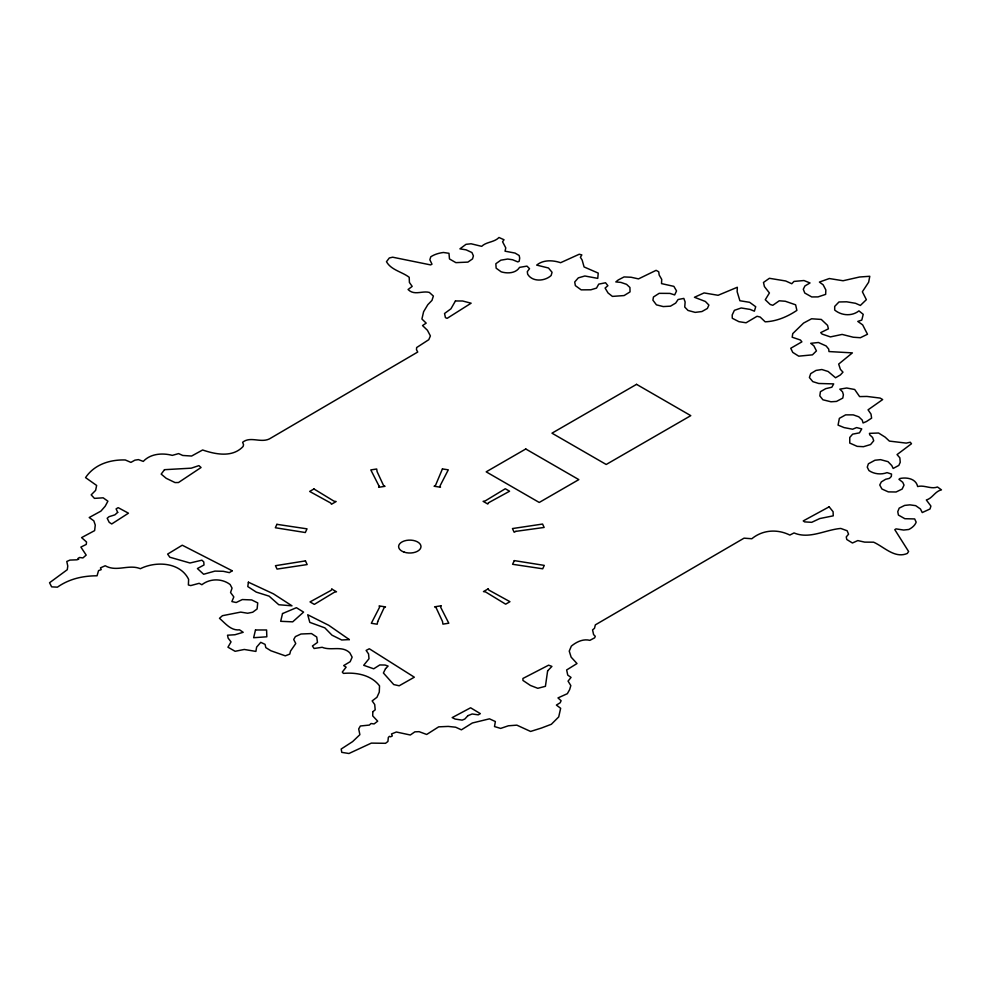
<?xml version="1.0" encoding="UTF-8"?>
<svg xmlns="http://www.w3.org/2000/svg" width="991" height="991" viewBox="0 0 991 991"><rect width="100%" height="100%" fill="white"/><g stroke="black" fill="none" stroke-linecap="round" stroke-linejoin="round"><path stroke-width="1.49" d="M372.814 711.699L372.715 715.886L377.695 721.175L374.103 723.925L371.018 723.529L369.333 725.078L360.377 725.994L358.692 728.93L359.882 734.665L352.623 741.615L341.177 749.035L341.771 752.367L348.943 753.507L371.328 743.114L385.536 743.3L387.927 741.466L388.323 737.44L389.426 736.35L390.615 736.808L392.3 735.954L391.507 733.947L396.363 732.015L410.311 735L414.857 731.841L419.106 731.668L426.687 734.467L438.666 726.849L448.217 726.415L455.649 727.208L461.41 729.834L472.335 722.996L489.467 718.834L495.364 721.535L494.509 726.564L500.653 728.41L508.383 725.784L516.856 725.152L530.581 731.445L541.396 728.051L551.343 724.285L558.713 716.914L560.646 708.292L556.397 705.084L560.188 702.755L561.104 700.711L557.97 697.924L567.347 693.688L569.639 689.612L570.828 685.586L568.054 681.114L571.039 677.435L567.744 675.082L566.654 669.966L576.997 663.536L571.138 657.157L569.243 651.124L571.336 646.132C576.428 641.92 583.117 638.6 589.868 640.347L594.662 637.82L595.257 636.284L593.584 634.574L592.568 629.88L594.489 628.319L595.356 624.863L744.055 538.163L751.81 538.745C762.748 529.764 777.328 528.884 789.852 535.066L794.039 532.935C809.399 539.513 825.317 529.727 840.789 528.451L847.156 530.755L848.556 534.199L846.264 536.899L846.76 539.488L852.433 542.994L857.81 540.578L864.672 542.127L873.628 542.188C884.232 546.958 894.762 558.825 907.31 553.449L908.598 551.491L894.799 529.665L896.05 528.884L903.681 530.049L908.834 529.479A23.165 13.379 0 0 0 916.167 522.146L914.668 518.937L904.87 518.714L898.416 515.06L897.759 511.666L899.196 508.123L904.672 505.41L909.911 504.853L915.684 505.658L920.453 508.99L922.249 512.558L930.004 508.99L930.908 506.067L926.325 499.972C932.432 498.386 935.021 491.214 941.45 489.864L937.474 486.99C930.921 489.504 924.306 484.735 917.654 486.544C915.994 478.591 906.765 477.08 899.952 478.504L898.961 479.31L902.739 482.295L904.027 485.107L902.144 489.071L896.075 491.994L888.308 491.883L881.94 489.009L879.748 484.995L881.346 481.886L885.657 479.272L889.447 478.356L891.33 476.46L891.528 474.057L887.056 472.62C881.172 474.85 874.136 474.144 868.946 470.552L867.261 467.157L868.401 463.788L874.966 460.233L880.541 459.651L887.998 461.657L891.776 465.572L893.164 468.446L898.837 465.398L900.237 462.289L899.84 457.817L897.053 454.596L911.472 443.745L910.283 442.246L906.208 443.113L889.385 441.094L885.136 437.13L878.583 433.017L869.454 433.352L869.739 434.826L872.588 437.465L873.728 440.76L870.593 444.55L863.458 446.693L857.178 446.359L849.758 443.064L849.758 437.465L852.619 434.169L859.457 432.856L861.749 428.905L856.608 427.579L852.619 429.227L844.059 427.579L838.064 425.114L839.365 418.351L845.62 414.87L853.239 414.87L858.763 416.79L862.207 420.048L863.062 422.959L866.456 421.534L871.609 418.14L871.002 414.089L868.054 409.84L882.671 399.559L880.082 398.072L866.939 396.437L859.606 396.598L854.7 389.5L846.71 388.014L839.835 389.153L842.536 391.841L843.391 394.752L842.784 398.085L836.515 401.417L830.991 401.776L822.889 399.782L819.817 395.88L820.424 391.705L825.714 388.658L831.845 387.233L833.691 383.901L818.715 383.48L812.818 381.634L809.374 377.521L810.725 373.619L816.002 370.423L821.849 369.519L828.129 371.489L835.549 377.757L840.393 374.945L842.969 372.145L840.393 369.346L838.683 364.081L852.384 352.883L828.984 351.557L828.699 349.092L826.135 345.958L818.43 342.502L810.725 343.32L813.859 345.797L816.435 350.901L812.434 354.852L798.734 356.165L792.75 352.387L790.756 348.262L801.88 341.845L800.455 340.024L792.181 337.225L792.75 333.608L803.59 323.066L811.579 318.78L821.279 319.436L827.559 325.37L828.414 328.826L820.709 332.617L822.134 334.103L830.408 336.903L842.115 334.425L853.239 337.225L860.374 337.72L867.497 334.264L862.653 324.875L857.797 321.418L861.798 320.093L863.223 314.333L858.937 310.877C851.876 316.501 841.495 315.695 834.695 310.047L834.695 306.417L838.968 301.97L846.673 301.809L855.518 303.296L860.374 305.439L866.357 299.666L862.368 291.763L868.649 282.212L869.788 276.278L859.531 277.009L843.056 280.75L829.318 278.533L819.396 282.063L823.174 284.838L825.837 289.929L825.652 294.377L817.996 296.904L811.728 296.941L804.791 293.039L803.292 289.261L804.927 285.953L810.006 282.955L803.961 280.527L793.989 281.419L791.759 283.736L785.702 280.986L769.388 278.298L763.479 282.46L764.42 286.572L769.412 292.964L765.275 299.74L770.218 304.485L772.807 305.29L779.273 300.793L785.281 301.252L795.624 304.807L796.875 310.394C787.56 316.686 776.498 321.381 765.163 321.815L760.208 317.07L757.062 316.278L746.062 322.781L738.902 321.666L732.275 318.26L732.2 314.965L734.393 310.332L741.194 307.978L750.063 309.403L754.386 311.186L755.712 306.727L749.63 302.317L739.893 300.744L737.143 291.701L737.329 287.254L718.091 295.293L704.068 292.927L694.456 297.275L705.381 301.475L708.887 305.079L707.376 308.461L701.913 311.546L695.174 312.376L688.002 310.443L684.744 307.061L685.128 301.958L683.827 298.415L678.079 299.517L675.689 303.085L670.473 306.169L663.239 306.578L656.438 304.844L652.908 300.186L653.453 297.003L659.151 293.336L669.966 293.41L674.66 294.934L676.543 290.945L673.868 286.362L661.53 283.612L661.715 279.375L659.164 274.99L658.73 271.807L656.116 270.332L638.489 278.892L631.081 277.245L624.07 276.935L618.248 279.957L615.82 281.927L620.874 282.398L626.56 284.343L629.942 287.501L630.041 291.899L624.095 295.566L612.401 296.396L608.04 292.964L605.092 288.047L607.892 285.718L605.551 282.769L598.725 284.132L596.532 288.096L590.859 289.793L581.16 289.855L575.362 285.619L574.718 281.989L578.335 277.852L584.863 275.994L597.759 278.372L598.217 273.095L584.083 266.951L582.151 260.076L580.404 257.276L581.841 254.91L579.24 254.241L560.609 262.702C552.817 260.1 543.316 259.605 536.688 265.105L548.494 268.004L552.061 272.29L551.132 275.51C544.901 281.308 532.452 282.249 527.658 274.21L527.299 271.633L529.528 268.685L526.989 266.121L519.557 267.372C515.803 273.442 507.367 273.714 501.186 271.831L496.144 268.189L495.847 263.717L500.851 260.175L507.689 259.035L512.582 259.753L517.798 261.897L519.173 261.314L519.705 258.094L519.16 255.505L515.023 253.064L505.038 251.181L505.782 247.899L502.573 241.779L504.023 239.748L498.993 237.493C494.298 242.448 486.37 241.705 481.676 246.338L471.072 243.774L466.005 244.331L459.935 248.852L466.129 249.843L471.951 252.556L473.413 255.876L472.521 258.911L467.888 262.107L455.885 262.64L449.48 258.961L448.973 253.3L443.411 252.482A23.165 13.379 0 0 0 430.775 256.805L429.859 259.778L431.977 264.176L430.627 264.907L392.671 257.202L389.302 257.97L386.478 261.711C391.148 270.085 401.962 271.745 409.209 277.282L409.407 282.447L412.182 286.387L408.069 289.521C414.374 295.875 422.079 290.512 429.326 292.419L433.377 296.061L431.977 300.384L427.79 304.72L423.603 311.719L421.918 319.028L426.18 323.116L422.538 325.556L427.431 330.276L430.391 335.912L428.781 339.69L416.641 347.556L416.493 349.749L417.731 352.028L269.379 438.926C260.534 443.163 250.327 436.003 242.634 442.283L243.551 444.748L243.105 446.458C232.588 457.805 215.642 454.423 202.622 449.988L191.61 456.033L182.74 455.464L178.628 453.605L172.298 455.365C162.474 452.8 150.558 453.568 143.286 461.397L138.418 459.613L134.9 460.171L130.899 462.388L125.3 459.973C109.976 459.502 94.393 464.432 85.56 477.612L96.635 485.454L95.632 490.359L91.184 494.856L94.455 498.374L103.163 497.816L107.895 501.186L105.182 506.24L100.896 511.133L89.202 517.525L93.823 520.82L95.272 525.094L94.628 530.619L81.584 537.618L86.527 541.966L86.279 544.418L80.878 547.082L86.192 555.096L82.922 557.921L79.441 557.487L77.967 558.478L78.772 559.159L76.902 559.804L69.94 560.088L66.781 561.488L67.772 566.022L67.289 569.689L49.55 582.745L51.631 586.858L57.404 587.168C69.37 578.769 82.984 575.833 97.056 575.796L98.543 570.618L101.206 569.627L100.475 567.855L105.207 565.75C116.653 572.278 128.607 563.941 140.375 568.698C155.884 560.98 180.189 562.046 188.624 579.351L188.377 584.963L190.73 585.582L199.154 583.315L201.879 584.715C209.981 578.36 221.947 578.286 230.135 584.529L232.055 588.121L230.556 592.507L233.826 596.916L231.869 601.574L236.192 602.516L242.312 599.555L251.677 599.927L257.734 602.912L257.103 608.97L252.68 612.24L247.651 613.243L240.702 612.104L222.43 615.696L219.482 618.31C225.341 623.314 230.903 630.846 239.574 629.842L243.179 632.295L234.991 634.736L227.521 635.219L228.141 638.13L231.027 641.895L227.955 647.21L235.115 651.298L244.281 649.464L255.889 651.409L256.644 647.086L260.757 642.329L265.068 644.373L265.811 647.618L270.865 650.753L285.284 655.831L289.781 654.11L290.524 651.075L295.764 643.518L293.708 639.517L295.392 636.594L301.004 634.005L311.496 633.571L316.736 637.027L317.479 642.428L312.425 645.996L314.11 648.486L322.162 647.296C331.205 651.087 341.907 645.203 349.811 652.821L352.139 657.157L350.17 661.691L343.666 665.593L346.119 667.154L342.316 672.047L343.419 673.397C356.339 672.22 371.303 674.995 379.528 685.871L379.28 692.114L376.952 697.292L372.158 700.91L374.709 704.514L375.205 709.853L372.814 711.699M547.627 670.857L545.422 686.317L537.803 688.299L530.433 685.462L522.938 680.433L522.938 678.451L548.605 665.184L551.925 666.398L547.627 670.857M248.382 582.175L247.8 586.585L256.273 592.11L269.081 596.136L278.781 604.733L291.986 605.823L273.417 593.832L248.382 582.175M377.67 621.605L377.199 624.206L371.315 623.289L379.59 607.198L379.107 605.91L385.487 606.888L384.037 607.879L377.67 621.605M442.42 468.929L435.569 485.256L434.12 486.247L440.5 487.225L440.016 485.937L448.291 469.833L442.42 468.929M255.492 629.979L253.646 637.721L266.827 636.792L266.591 629.979L255.492 629.979M282.534 613.565L280.688 621.307L292.704 621.84L303.568 612.104L296.408 607.694L282.534 613.565M379.02 486.036L378.624 487.299L385.004 486.321L383.455 485.33L377.088 471.617L376.691 469.003L370.807 469.92L379.02 486.036M440.995 605.823L440.599 607.099L448.799 623.215L442.927 624.132L442.519 621.518L436.151 607.805L434.615 606.814L440.995 605.823M276.91 524.338L275.337 527.745L305.315 532.526L307.024 528.847L276.91 524.338M514.292 560.609L512.582 564.288L542.709 568.784L544.282 565.39L514.292 560.609M385.536 668.628L383.406 673L393.724 684.558L399.175 685.784L414.337 677.2L369.309 648.758L366.125 650.418L368.553 653.924L368.999 658.73L363.697 665.295L373.706 668.801L379.776 664.949L385.078 665.035L388.113 666.088L385.536 668.628M455.439 300.967L450.942 308.796L444.55 313.49L445.417 317.603L447.102 318.371L471.121 303.196L462.574 300.991L455.439 300.967M331.836 589.1L331.13 590.363L310.022 601.909L314.333 604.386L334.388 592.234L336.506 591.788L331.836 589.1M488.489 502.771L487.783 504.035L483.113 501.347L485.218 500.901L505.286 488.749L509.585 491.226L488.489 502.771M164.506 469.684L161.186 474.107L166.215 478.319L175.035 482.567L178.479 482.53L201.062 467.517L198.918 465.621L191.251 468.173L164.506 469.684M467.913 715.651L464.829 719.045L462.14 720.135L455.08 719.045L452.193 717.608L470.601 707.785L480.35 713.644L478.257 714.845L472.187 713.978L467.913 715.651M117.694 512.372L114.869 514.862L109.047 516.695L107.201 518.256L109.196 522.319L111.723 523.966L128.458 513.189L118.164 507.652L116.108 508.879L117.694 512.372M232.204 570.779L229.379 572.637L223.272 571.299L214.936 571.101L203.638 574.26L197.42 568.537L203.997 564.981L203.774 561.922L201.904 560.188L189.999 562.999L169.833 557.227L167.628 554.093L182.257 545.211L232.204 570.779M313.961 488.959L309.65 491.437L330.721 503.032L331.477 504.246L336.147 501.545L333.955 501.149L313.961 488.959M636.556 384.347L551.975 433.178L606.207 464.482L690.789 415.65L636.556 384.347M525.763 448.985L486.185 471.84L539.24 502.462L578.818 479.619L525.763 448.985M488.142 588.889L483.472 591.577L485.652 591.986L505.658 604.176L509.956 601.686L488.897 590.103L488.142 588.889M829.157 506.822L803.23 520.919L804.593 521.885L811.716 522.319L819.755 518.553L833.245 515.84L833.097 511.728L829.157 506.822M305.451 560.894L275.461 565.688L277.046 569.082L307.16 564.573L305.451 560.894M515.865 531.349L514.168 532.241L512.458 528.562L542.572 524.053L544.146 527.447L515.865 531.349M349.327 639.591L341.697 639.988L331.997 635.181L324.825 627.848L309.811 622.373L307.73 614.767L328.764 625.309L349.327 639.591M404.217 552.16A11.186 6.454 0 0 0 420.989 546.561A11.186 6.454 0 0 0 404.217 540.975A11.186 6.454 0 0 0 404.217 552.16"/></g></svg>
